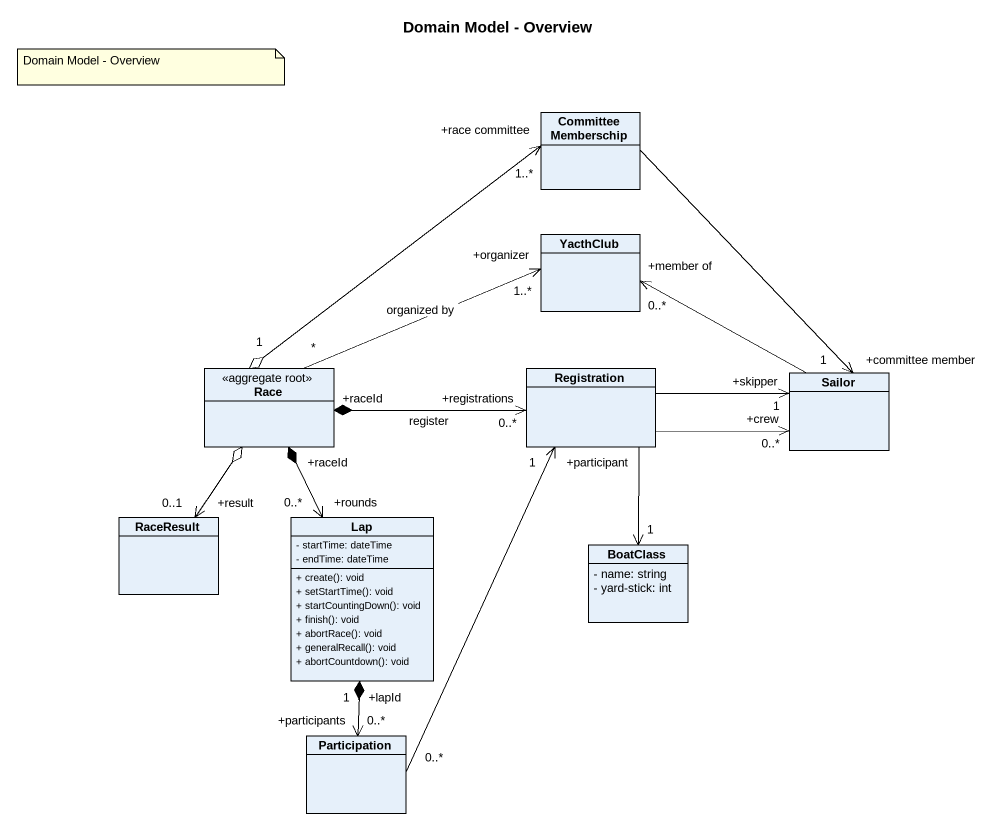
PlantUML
@startuml
title Domain Model - Overview
hide circle
hide empty members
skinparam classAttributeIconSize 0
class "Committee Memberschip" as Committee_Memberschip
class YacthClub
class Race <<aggregate root>>
class Registration
class Sailor
class RaceResult
class Lap {
  - startTime: dateTime
  - endTime: dateTime
  + create(): void
  + setStartTime(): void
  + startCountingDown(): void
  + finish(): void
  + abortRace(): void
  + generalRecall(): void
  + abortCountdown(): void
}
class BoatClass {
  - name: string
  - yard-stick: int
}
class Participation
Committee_Memberschip --> "+committee member\n1" Sailor
Race "1" o-up-> "+race committee\n1..*" Committee_Memberschip
Race "*" -right-> "+organizer\n1..*" YacthClub : organized by
Race "+raceId" *-right-> "+registrations\n0..*" Registration : register
Race o--> "+result\n0..1" RaceResult
Race "+raceId" *--> "+rounds\n0..*" Lap
Registration -right-> "+skipper\n1" Sailor
Registration -right-> "+crew\n0..*" Sailor
Registration --> "1" BoatClass
Sailor -left-> "+member of\n0..*" YacthClub
Lap "+lapId\n1" *--> "+participants\n0..*" Participation
Participation "0..*" -up-> "+participant\n1" Registration
note as N1
  Domain Model - Overview
end note
@enduml
